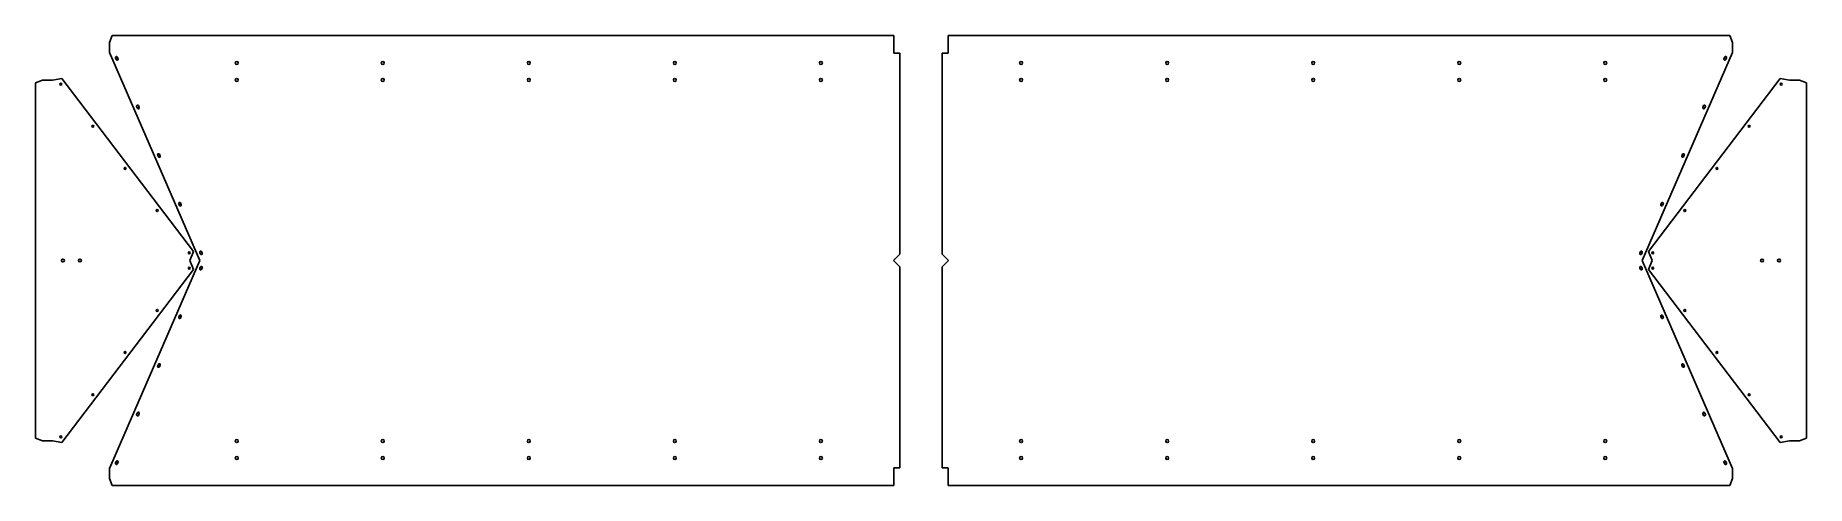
# Model space of a CAD drawing. Header units: millimetres. Extents: x -175 to 4003, y -531 to 531.
import ezdxf

# ---------------------------------------------------------------- set-up
doc = ezdxf.new("R2010")
doc.units = ezdxf.units.MM

msp = doc.modelspace()

# ---------------------------------------------------------------- linework, layer by layer
for p, q in [((6, 530.7518), (0, 513.7518)), ((0, 513.7518), (0, 490.7518)), ((1850, 530.7518), (6, 530.7518)), ((1850, 488.7518), (1850, 530.7518)), ((1978, 530.7518), (1978, 488.7518)), ((3822, 530.7518), (1978, 530.7518)), ((3828, 513.7518), (3822, 530.7518)), ((3828, 490.7518), (3828, 513.7518)), ((0, 490.7518), (212.6329, 0)), ((15.7427, 473.9117), (13.9536, 478.0408)), ((19.8717, 475.7007), (18.0827, 479.8298)), ((1864, 488.7518), (1850, 488.7518)), ((1864, 15), (1864, 488.7518)), ((1978, 488.7518), (1964, 488.7518)), ((1964, 488.7518), (1964, 15)), ((3615.3671, 0), (3828, 490.7518)), ((3808.1283, 475.7007), (3809.9173, 479.8298)), ((3812.2573, 473.9117), (3814.0464, 478.0408)), ((-158.0253, 425.2622), (-175.0253, 419.2622)), ((-175.0253, 419.2622), (-175.0253, -419.2622)), ((-135.0253, 425.2622), (-158.0253, 425.2622)), ((-112.8537, 429.1716), (-135.0253, 425.2622)), ((198.2499, 21.2755), (-112.8537, 429.1716)), ((3940.8537, 429.1716), (3629.7501, 21.2755)), ((3963.0253, 425.2622), (3940.8537, 429.1716)), ((3986.0253, 425.2622), (3963.0253, 425.2622)), ((4003.0253, 419.2622), (3986.0253, 425.2622)), ((4003.0253, -419.2622), (4003.0253, 419.2622)), ((65.4384, 359.215), (63.6494, 363.3441)), ((69.5675, 361.004), (67.7785, 365.1331)), ((3758.4325, 361.004), (3760.2215, 365.1331)), ((3762.5616, 359.215), (3764.3506, 363.3441)), ((115.1342, 244.5183), (113.3452, 248.6474)), ((119.2633, 246.3074), (117.4743, 250.4364)), ((3708.7367, 246.3074), (3710.5257, 250.4364)), ((3712.8658, 244.5183), (3714.6548, 248.6474)), ((164.83, 129.8216), (163.041, 133.9507)), ((168.9591, 131.6107), (167.17, 135.7397)), ((3659.0409, 131.6107), (3660.83, 135.7397)), ((3663.17, 129.8216), (3664.959, 133.9507)), ((212.6329, 0), (0, -490.7518)), ((189.3235, 0), (198.2499, 21.2755)), ((198.2499, -21.2755), (189.3235, 0)), ((214.5258, 15.1249), (212.7367, 19.254)), ((218.6549, 16.914), (216.8658, 21.0431)), ((1849, 0), (1864, 15)), ((1864, -15), (1849, 0)), ((1964, 15), (1979, 0)), ((1979, 0), (1964, -15)), ((3609.3451, 16.914), (3611.1342, 21.0431)), ((3613.4742, 15.1249), (3615.2633, 19.254)), ((3828, -490.7518), (3615.3671, 0)), ((3629.7501, 21.2755), (3638.6765, 0)), ((3638.6765, 0), (3629.7501, -21.2755)), ((-112.8537, -429.1716), (198.2499, -21.2755)), ((214.5258, -15.1249), (212.7367, -19.254)), ((218.6549, -16.914), (216.8658, -21.0431)), ((1864, -488.7518), (1864, -15)), ((1964, -15), (1964, -488.7518)), ((3609.3451, -16.914), (3611.1342, -21.0431)), ((3613.4742, -15.1249), (3615.2633, -19.254)), ((3629.7501, -21.2755), (3940.8537, -429.1716)), ((164.83, -129.8216), (163.041, -133.9507)), ((168.9591, -131.6107), (167.17, -135.7397)), ((3659.0409, -131.6107), (3660.83, -135.7397)), ((3663.17, -129.8216), (3664.959, -133.9507)), ((115.1342, -244.5183), (113.3452, -248.6474)), ((119.2633, -246.3074), (117.4743, -250.4364)), ((3708.7367, -246.3074), (3710.5257, -250.4364)), ((3712.8658, -244.5183), (3714.6548, -248.6474)), ((65.4384, -359.215), (63.6494, -363.3441)), ((69.5675, -361.004), (67.7785, -365.1331)), ((3758.4325, -361.004), (3760.2215, -365.1331)), ((3762.5616, -359.215), (3764.3506, -363.3441)), ((-175.0253, -419.2622), (-158.0253, -425.2622)), ((-158.0253, -425.2622), (-135.0253, -425.2622)), ((-135.0253, -425.2622), (-112.8537, -429.1716)), ((3940.8537, -429.1716), (3963.0253, -425.2622)), ((3963.0253, -425.2622), (3986.0253, -425.2622)), ((3986.0253, -425.2622), (4003.0253, -419.2622)), ((0, -490.7518), (0, -513.7518)), ((15.7427, -473.9117), (13.9536, -478.0408)), ((19.8717, -475.7007), (18.0827, -479.8298)), ((1850, -530.7518), (1850, -488.7518)), ((1850, -488.7518), (1864, -488.7518)), ((1964, -488.7518), (1978, -488.7518)), ((1978, -488.7518), (1978, -530.7518)), ((3808.1283, -475.7007), (3809.9173, -479.8298)), ((3812.2573, -473.9117), (3814.0464, -478.0408)), ((3828, -513.7518), (3828, -490.7518)), ((0, -513.7518), (6, -530.7518)), ((6, -530.7518), (1850, -530.7518)), ((1978, -530.7518), (3822, -530.7518)), ((3822, -530.7518), (3828, -513.7518))]:
    msp.add_line(p, q)
for centre, radius in [((300, 465.7518), 3.5), ((644.4444, 465.7518), 3.5), ((988.8889, 465.7518), 3.5), ((1333.3333, 465.7518), 3.5), ((1677.7778, 465.7518), 3.5), ((2150.2222, 465.7518), 3.5), ((2494.6667, 465.7518), 3.5), ((2839.1111, 465.7518), 3.5), ((3183.5556, 465.7518), 3.5), ((3528, 465.7518), 3.5), ((-115.2721, 415.8529), 2.25), ((300, 425.7518), 3.5), ((644.4444, 425.7518), 3.5), ((988.8889, 425.7518), 3.5), ((1333.3333, 425.7518), 3.5), ((1677.7778, 425.7518), 3.5), ((2150.2222, 425.7518), 3.5), ((2494.6667, 425.7518), 3.5), ((2839.1111, 425.7518), 3.5), ((3183.5556, 425.7518), 3.5), ((3528, 425.7518), 3.5), ((3943.2721, 415.8529), 2.25), ((-39.4665, 316.4622), 2.25), ((3867.4665, 316.4622), 2.25), ((36.3391, 217.0715), 2.25), ((3791.6609, 217.0715), 2.25), ((112.1447, 117.6808), 2.25), ((3715.8553, 117.6808), 2.25), ((-110.0253, 0), 3.5), ((-70.0253, 0), 3.5), ((187.9503, 18.2901), 2.25), ((3640.0497, 18.2901), 2.25), ((3898.0253, 0), 3.5), ((3938.0253, 0), 3.5), ((187.9503, -18.2901), 2.25), ((3640.0497, -18.2901), 2.25), ((112.1447, -117.6808), 2.25), ((3715.8553, -117.6808), 2.25), ((36.3391, -217.0715), 2.25), ((3791.6609, -217.0715), 2.25), ((-39.4665, -316.4622), 2.25), ((3867.4665, -316.4622), 2.25), ((-115.2721, -415.8529), 2.25), ((3943.2721, -415.8529), 2.25), ((300, -425.7518), 3.5), ((644.4444, -425.7518), 3.5), ((988.8889, -425.7518), 3.5), ((1333.3333, -425.7518), 3.5), ((1677.7778, -425.7518), 3.5), ((2150.2222, -425.7518), 3.5), ((2494.6667, -425.7518), 3.5), ((2839.1111, -425.7518), 3.5), ((3183.5556, -425.7518), 3.5), ((3528, -425.7518), 3.5), ((300, -465.7518), 3.5), ((644.4444, -465.7518), 3.5), ((988.8889, -465.7518), 3.5), ((1333.3333, -465.7518), 3.5), ((1677.7778, -465.7518), 3.5), ((2150.2222, -465.7518), 3.5), ((2494.6667, -465.7518), 3.5), ((2839.1111, -465.7518), 3.5), ((3183.5556, -465.7518), 3.5), ((3528, -465.7518), 3.5)]:
    msp.add_circle(centre, radius)
for centre, start, end in [((16.0182, 478.9353), 23.4261, 203.4261), ((17.8072, 474.8062), 203.4261, 23.4261), ((3810.1928, 474.8062), 156.5739, 336.5739), ((3811.9818, 478.9353), 336.5739, 156.5739), ((65.7139, 364.2386), 23.4261, 203.4261), ((67.503, 360.1095), 203.4261, 23.4261), ((3760.497, 360.1095), 156.5739, 336.5739), ((3762.2861, 364.2386), 336.5739, 156.5739), ((115.4097, 249.5419), 23.4261, 203.4261), ((3712.5903, 249.5419), 336.5739, 156.5739), ((117.1988, 245.4128), 203.4261, 23.4261), ((3710.8012, 245.4128), 156.5739, 336.5739), ((165.1055, 134.8452), 23.4261, 203.4261), ((166.8945, 130.7161), 203.4261, 23.4261), ((3661.1055, 130.7161), 156.5739, 336.5739), ((3662.8945, 134.8452), 336.5739, 156.5739), ((214.8013, 20.1485), 23.4261, 203.4261), ((216.5903, 16.0195), 203.4261, 23.4261), ((3611.4097, 16.0195), 156.5739, 336.5739), ((3613.1987, 20.1485), 336.5739, 156.5739), ((214.8013, -20.1485), 156.5739, 336.5739), ((216.5903, -16.0195), 336.5739, 156.5739), ((3611.4097, -16.0195), 23.4261, 203.4261), ((3613.1987, -20.1485), 203.4261, 23.4261), ((165.1055, -134.8452), 156.5739, 336.5739), ((166.8945, -130.7161), 336.5739, 156.5739), ((3661.1055, -130.7161), 23.4261, 203.4261), ((3662.8945, -134.8452), 203.4261, 23.4261), ((115.4097, -249.5419), 156.5739, 336.5739), ((117.1988, -245.4128), 336.5739, 156.5739), ((3710.8012, -245.4128), 23.4261, 203.4261), ((3712.5903, -249.5419), 203.4261, 23.4261), ((65.7139, -364.2386), 156.5739, 336.5739), ((67.503, -360.1095), 336.5739, 156.5739), ((3760.497, -360.1095), 23.4261, 203.4261), ((3762.2861, -364.2386), 203.4261, 23.4261), ((16.0182, -478.9353), 156.5739, 336.5739), ((17.8072, -474.8062), 336.5739, 156.5739), ((3810.1928, -474.8062), 23.4261, 203.4261), ((3811.9818, -478.9353), 203.4261, 23.4261)]:
    msp.add_arc(centre, 2.25, start, end)

doc.saveas('drawing.dxf')
